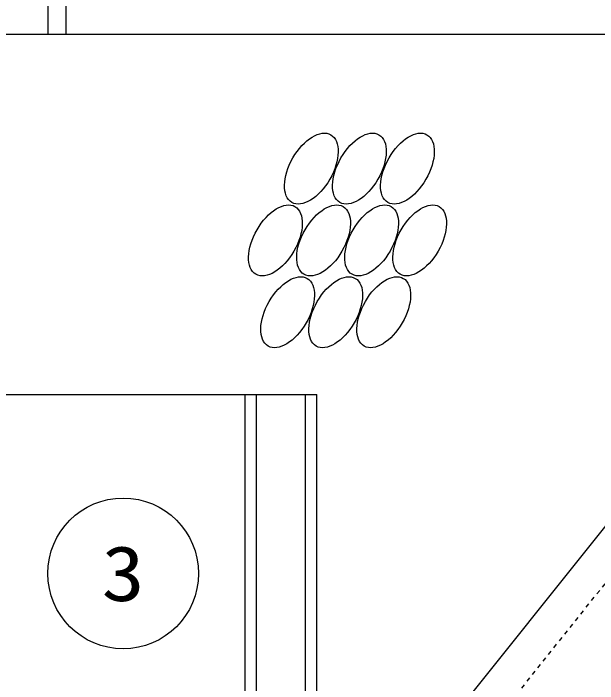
# Model space of a CAD drawing. Units: millimetres at full size; details may follow other scales. Extents: x 0 to 25230, y 0 to 17820.
# Drawn here: x 11842 to 12656, y 9516 to 10449 of the extents above; entities that cross this region are included whole.
import ezdxf
from ezdxf.enums import TextEntityAlignment as Align

# ---------------------------------------------------------------- set-up
doc = ezdxf.new("R2010")
doc.units = ezdxf.units.MM
doc.linetypes.add('DASHED_SPACED', pattern=[12, 6, -6])
doc.layers.add('D-STR-STRn', color=2, linetype='Continuous', lineweight=25)
doc.layers.add('D-STR-TXT', color=7, linetype='Continuous', lineweight=25)
doc.styles.add('ＭＳ ゴシック', font='')
doc.styles.get('ＭＳ ゴシック').set_extended_font_data('MS Gothic')

# ---------------------------------------------------------------- blocks, each defined once
blk = doc.blocks.new('FD')
at = {"color": 1, "linetype": 'Continuous', "lineweight": 25}
for p, q in [((100, 0), (100, -1000)), ((460, -502), (1250, -502)), ((1150, -1000), (1150, -502)), ((1166, -1000), (1166, -502)), ((1234, -1000), (1234, -502)), ((1250, -1000), (1250, -502)), ((75, -750), (75, -1000)), ((0, -1000), (1250, -1000))]:
    blk.add_line(p, q, dxfattribs=at)

msp = doc.modelspace()

# ---------------------------------------------------------------- linework, layer by layer
at = {"layer": 'D-STR-STRn', "color": 1}
msp.add_lwpolyline([(8415, 4420), (14015, 11420), (14015, 12420)], dxfattribs=at)
at = {"layer": 'D-STR-STRn', "linetype": 'DASHED_SPACED'}
msp.add_lwpolyline([(8465, 4402.461), (14065, 11402.461), (14065, 12420)], dxfattribs=at)
at = {"layer": 'D-STR-STRn'}
for centre in [(12257.289, 10232.73), (12324.289, 10232.73), (12391.289, 10232.73), (12207.289, 10132.73), (12274.289, 10132.73), (12341.289, 10132.73), (12408.289, 10132.73), (12224.289, 10032.73), (12291.289, 10032.73), (12358.289, 10032.73)]:
    msp.add_ellipse(centre, major_axis=(-27.222, -47.15), ratio=0.545455, dxfattribs=at)
at = {"layer": 'D-STR-TXT'}
msp.add_circle((11995, 9669), 105, dxfattribs=at)

# ---------------------------------------------------------------- block references
at = {"layer": 'D-STR-STRn'}
for p in [(11815, 11420), (11015, 10420)]:
    msp.add_blockref('FD', p, dxfattribs=at)

# ---------------------------------------------------------------- texts
at = {"layer": 'D-STR-TXT', "style": 'ＭＳ ゴシック', "width": 1.15}
msp.add_text('3', height=76.98, dxfattribs=at).set_placement((11995, 9669), align=Align.MIDDLE_CENTER)

doc.saveas('drawing.dxf')
